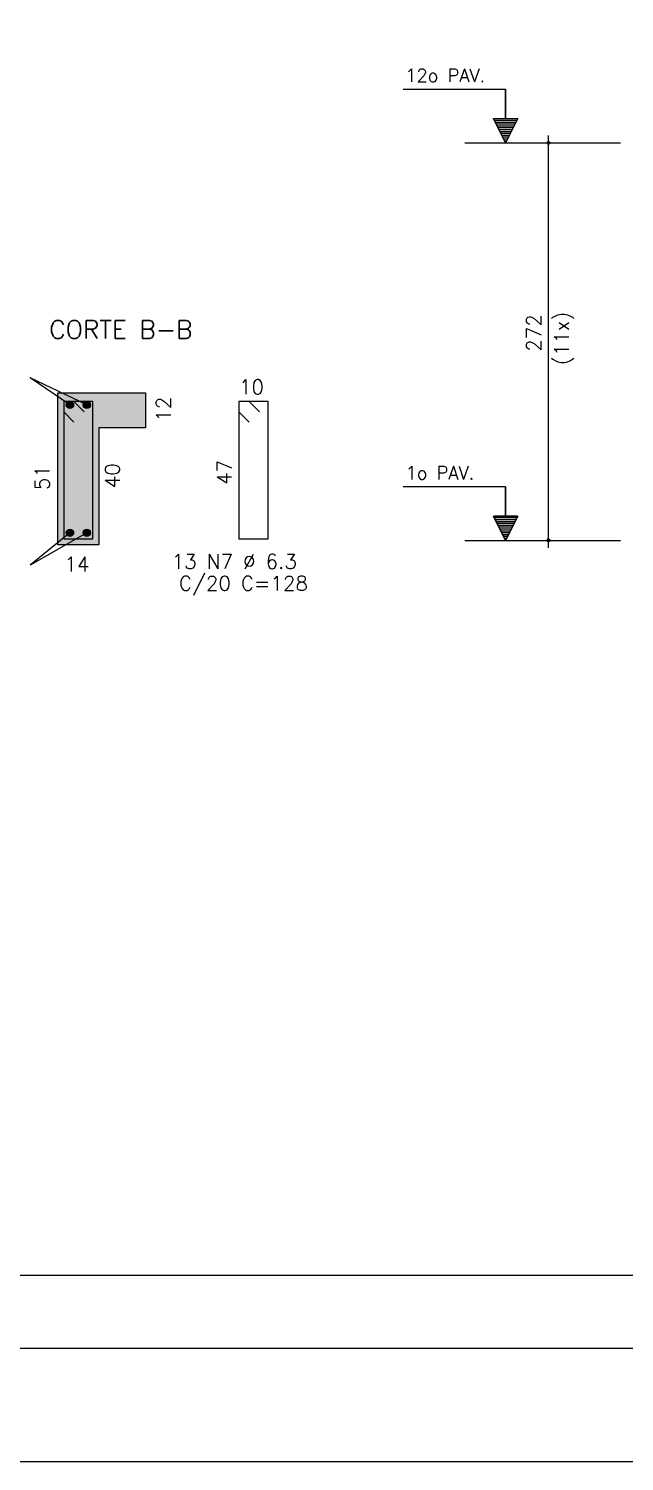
# Model space of a CAD drawing. Extents: x -2 to 121, y -2 to 61.
# Drawn here: x 44.31 to 52.46, y -1.55 to 18.06 of the extents above; entities that cross this region are included whole.
import ezdxf

# ---------------------------------------------------------------- set-up
doc = ezdxf.new("R2010")
doc.units = 0
doc.header["$MEASUREMENT"] = 0
doc.linetypes.add('HIDDEN', pattern=[0.375, 0.25, -0.125])
doc.layers.get('Defpoints').update_dxf_attribs({"linetype": 'CONTINUOUS'})
for name, color, linetype in [('ARQ_FOLHA', 7, 'CONTINUOUS'), ('PENA_01', 1, 'CONTINUOUS'), ('PENA_02', 2, 'CONTINUOUS'), ('PENA_03', 3, 'CONTINUOUS'), ('PENA_04', 4, 'CONTINUOUS'), ('PENA_05', 5, 'CONTINUOUS'), ('PENA_10', 253, 'CONTINUOUS')]:
    doc.layers.add(name, color=color, linetype=linetype)
doc.styles.get("Standard").update_dxf_attribs({"font": 'ROMANS.SHX'})

msp = doc.modelspace()

# ---------------------------------------------------------------- linework, layer by layer
at = {"layer": 'ARQ_FOLHA', "color": 1}
for points in [[(0, -0.003745), (118.9, -0.003745), (118.9, 59.396255), (0, 59.396255)], [(2.5, 0.996255), (117.9, 0.996255), (117.9, 58.396255), (2.5, 58.396255)]]:
    msp.add_lwpolyline(points, close=True, dxfattribs=at)
at = {"layer": 'Defpoints', "color": 8, "linetype": 'HIDDEN', "ltscale": 100}
msp.add_lwpolyline([(-1.95, 60.946255), (-1.95, -1.553745), (120.85, -1.553745), (120.85, 60.946255)], close=True, dxfattribs=at)
at = {"layer": 'PENA_01', "linetype": 'Continuous'}
for p, q in [((50.279065, 16.491847), (52.409929, 16.491847)), ((44.878388, 12.90527), (44.332958, 13.274284)), ((45.108388, 12.90527), (44.332958, 13.274284)), ((44.878388, 11.15627), (44.332958, 10.711236)), ((45.108388, 11.15627), (44.332958, 10.711236)), ((50.279065, 11.051847), (52.409929, 11.051847))]:
    msp.add_line(p, q, dxfattribs=at)
at = {"layer": 'PENA_02', "linetype": 'Continuous'}
for centre, radius in [((51.425211, 16.491847), 0.02), ((51.425211, 16.491847), 0.01), ((51.425211, 11.051847), 0.02), ((51.425211, 11.051847), 0.01)]:
    msp.add_circle(centre, radius, dxfattribs=at)
at = {"layer": 'PENA_03', "linetype": 'Continuous'}
for p, q in [((50.838064, 17.223713), (49.438064, 17.223713)), ((50.838064, 16.823713), (50.838064, 17.223713)), ((50.839464, 16.823713), (50.839464, 17.225113)), ((50.838764, 16.491847), (50.672831, 16.823713)), ((50.672831, 16.823713), (50.838064, 16.823713)), ((50.838764, 16.49497), (50.675087, 16.822322)), ((51.00244, 16.822322), (50.675087, 16.822322)), ((50.991933, 16.798185), (50.685594, 16.798185)), ((50.979169, 16.772657), (50.698359, 16.772657)), ((50.966405, 16.747129), (50.711123, 16.747129)), ((50.95364, 16.721601), (50.723887, 16.721601)), ((50.940876, 16.696072), (50.736651, 16.696072)), ((50.928112, 16.670544), (50.749415, 16.670544)), ((51.004697, 16.823713), (50.838764, 16.491847)), ((51.00244, 16.822323), (50.838764, 16.494969)), ((50.839464, 16.823713), (51.004697, 16.823713)), ((50.915348, 16.645016), (50.762179, 16.645016)), ((50.902584, 16.619488), (50.774943, 16.619488)), ((50.88982, 16.59396), (50.787707, 16.59396)), ((50.877056, 16.568432), (50.800471, 16.568432)), ((50.864292, 16.542903), (50.813235, 16.542903)), ((50.851528, 16.517375), (50.826, 16.517375)), ((51.425211, 10.951315), (51.425211, 16.591847)), ((44.713388, 10.99127), (44.713388, 13.07127)), ((44.713388, 13.07127), (45.913388, 13.07127)), ((45.913388, 13.07127), (45.913388, 12.59127)), ((45.913388, 12.59127), (45.273388, 12.59127)), ((45.273388, 12.59127), (45.273388, 10.99127)), ((50.838064, 11.783713), (49.438064, 11.783713)), ((50.838064, 11.383713), (50.838064, 11.783713)), ((50.839464, 11.383713), (50.839464, 11.785113)), ((50.838764, 11.051847), (50.672831, 11.383713)), ((50.672831, 11.383713), (50.838064, 11.383713)), ((50.838764, 11.05497), (50.675087, 11.382322)), ((51.00244, 11.382322), (50.675087, 11.382322)), ((51.004697, 11.383713), (50.838764, 11.051847)), ((51.00244, 11.382323), (50.838764, 11.054969)), ((50.839464, 11.383713), (51.004697, 11.383713)), ((50.991933, 11.358185), (50.685594, 11.358185)), ((50.979169, 11.332657), (50.698359, 11.332657)), ((50.966405, 11.307129), (50.711123, 11.307129)), ((50.95364, 11.281601), (50.723887, 11.281601)), ((50.940876, 11.256072), (50.736651, 11.256072)), ((50.928112, 11.230544), (50.749415, 11.230544)), ((50.915348, 11.205016), (50.762179, 11.205016)), ((50.902584, 11.179488), (50.774943, 11.179488)), ((45.273388, 10.99127), (44.713388, 10.99127)), ((50.88982, 11.15396), (50.787707, 11.15396)), ((50.877056, 11.128432), (50.800471, 11.128432)), ((50.864292, 11.102903), (50.813235, 11.102903)), ((50.851528, 11.077375), (50.826, 11.077375))]:
    msp.add_line(p, q, dxfattribs=at)
for centre in [(44.878388, 12.90527), (45.108388, 12.90527), (44.878388, 11.15627), (45.108388, 11.15627)]:
    msp.add_circle(centre, 0.05, dxfattribs=at)
for points in [[(44.928388, 12.90527), (44.853388, 12.948572), (44.831403, 12.922371)], [(44.928388, 12.90527), (44.88707, 12.954511), (44.853388, 12.948572)], [(44.928388, 12.90527), (44.91669, 12.93741), (44.88707, 12.954511)], [(45.158388, 12.90527), (45.083388, 12.948572), (45.061403, 12.922371)], [(45.158388, 12.90527), (45.11707, 12.954511), (45.083388, 12.948572)], [(45.158388, 12.90527), (45.14669, 12.93741), (45.11707, 12.954511)], [(44.928388, 12.90527), (44.831403, 12.922371), (44.831403, 12.888169)], [(44.928388, 12.90527), (44.831403, 12.888169), (44.853388, 12.861969)], [(44.928388, 12.90527), (44.853388, 12.861969), (44.88707, 12.85603)], [(44.928388, 12.90527), (44.88707, 12.85603), (44.91669, 12.873131)], [(44.928388, 12.90527), (44.91669, 12.873131), (44.928388, 12.90527)], [(45.158388, 12.90527), (45.061403, 12.922371), (45.061403, 12.888169)], [(45.158388, 12.90527), (45.061403, 12.888169), (45.083388, 12.861969)], [(45.158388, 12.90527), (45.083388, 12.861969), (45.11707, 12.85603)], [(45.158388, 12.90527), (45.11707, 12.85603), (45.14669, 12.873131)], [(45.158388, 12.90527), (45.14669, 12.873131), (45.158388, 12.90527)], [(44.928388, 11.15627), (44.853388, 11.199572), (44.831403, 11.173371)], [(44.928388, 11.15627), (44.88707, 11.205511), (44.853388, 11.199572)], [(44.928388, 11.15627), (44.91669, 11.18841), (44.88707, 11.205511)], [(45.158388, 11.15627), (45.083388, 11.199572), (45.061403, 11.173371)], [(45.158388, 11.15627), (45.11707, 11.205511), (45.083388, 11.199572)], [(45.158388, 11.15627), (45.14669, 11.18841), (45.11707, 11.205511)], [(44.928388, 11.15627), (44.831403, 11.173371), (44.831403, 11.139169)], [(44.928388, 11.15627), (44.831403, 11.139169), (44.853388, 11.112969)], [(44.928388, 11.15627), (44.853388, 11.112969), (44.88707, 11.10703)], [(44.928388, 11.15627), (44.88707, 11.10703), (44.91669, 11.124131)], [(44.928388, 11.15627), (44.91669, 11.124131), (44.928388, 11.15627)], [(45.158388, 11.15627), (45.061403, 11.173371), (45.061403, 11.139169)], [(45.158388, 11.15627), (45.061403, 11.139169), (45.083388, 11.112969)], [(45.158388, 11.15627), (45.083388, 11.112969), (45.11707, 11.10703)], [(45.158388, 11.15627), (45.11707, 11.10703), (45.14669, 11.124131)], [(45.158388, 11.15627), (45.14669, 11.124131), (45.158388, 11.15627)]]:
    msp.add_solid(points, dxfattribs=at)
at = {"layer": 'PENA_04', "linetype": 'Continuous'}
for p, q in [((44.933388, 12.95127), (44.793388, 12.95127)), ((44.793388, 12.95127), (44.793388, 11.07127)), ((45.193388, 12.95127), (44.793388, 12.95127)), ((44.793388, 12.95127), (44.793388, 12.81127)), ((45.073388, 12.81127), (44.933388, 12.95127)), ((45.193388, 11.07127), (45.193388, 12.95127)), ((44.793388, 12.81127), (44.933388, 12.67127)), ((44.793388, 11.07127), (45.193388, 11.07127))]:
    msp.add_line(p, q, dxfattribs=at)
at = {"layer": 'PENA_05', "linetype": 'Continuous'}
for p, q in [((47.329982, 12.95127), (47.189982, 12.95127)), ((47.189982, 12.95127), (47.189982, 11.07127)), ((47.589982, 12.95127), (47.189982, 12.95127)), ((47.189982, 12.95127), (47.189982, 12.81127)), ((47.469982, 12.81127), (47.329982, 12.95127)), ((47.589982, 11.07127), (47.589982, 12.95127)), ((47.189982, 12.81127), (47.329982, 12.67127)), ((47.189982, 11.07127), (47.589982, 11.07127))]:
    msp.add_line(p, q, dxfattribs=at)
at = {"layer": 'PENA_10', "linetype": 'Continuous'}
for points in [[(44.713388, 13.07127), (45.913388, 13.07127), (45.913388, 12.59127)], [(44.713388, 13.07127), (45.913388, 12.59127), (45.273388, 12.59127)], [(44.713388, 13.07127), (45.273388, 12.59127), (45.273388, 10.99127)], [(44.713388, 13.07127), (45.273388, 10.99127), (44.713388, 10.99127)], [(44.713388, 13.07127), (44.713388, 10.99127), (44.713388, 13.07127)]]:
    msp.add_solid(points, dxfattribs=at)

# ---------------------------------------------------------------- texts
at = {"layer": 'PENA_03', "linetype": 'Continuous'}
for s, height, p in [('12o PAV.', 0.18, (49.46377, 17.325586)), ('10', 0.2, (47.189982, 13.05127)), ('1o PAV.', 0.18, (49.468335, 11.885586)), ('14', 0.2, (44.800895, 10.625928)), ('13 N7 %%c 6.3', 0.2, (46.268988, 10.663592)), ('C/20 C=128', 0.2, (46.368988, 10.363592))]:
    msp.add_text(s, height=height, dxfattribs=at).set_placement(p)
for s, p in [('272', (51.322907, 13.633245)), ('(11x)', (51.704668, 13.453074)), ('12', (46.257845, 12.674513)), ('51', (44.598167, 11.739114)), ('40', (45.558282, 11.765063)), ('47', (47.089982, 11.81127))]:
    msp.add_text(s, height=0.2, rotation=90, dxfattribs=at).set_placement(p)
at = {"layer": 'PENA_05', "linetype": 'Continuous'}
msp.add_text('CORTE B-B', height=0.25, dxfattribs=at).set_placement((44.595057, 13.812947))

doc.saveas('drawing.dxf')
